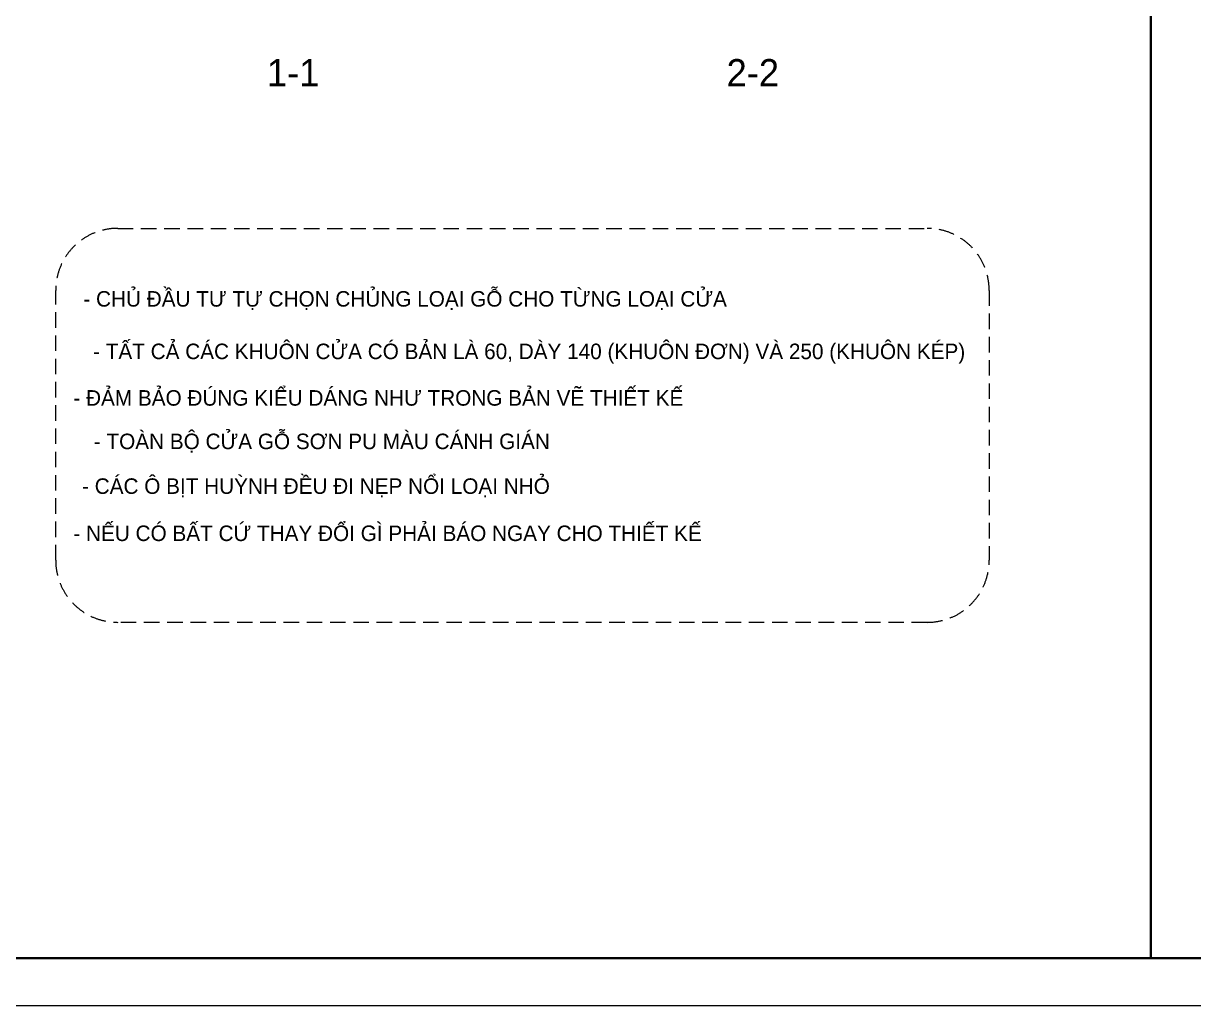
# Model space of a CAD drawing. Header units: millimetres. Extents: x -529782 to -142003, y -492574 to -273331.
# Drawn here: x -205394 to -201621, y -429971 to -426805 of the extents above; entities that cross this region are included whole.
import ezdxf
from ezdxf.enums import TextEntityAlignment as Align

# ---------------------------------------------------------------- set-up
doc = ezdxf.new("R2010")
doc.units = ezdxf.units.MM
doc.header["$LTSCALE"] = 500
doc.header["$MEASUREMENT"] = 0
doc.linetypes.add('HIDDEN', pattern=[0.375, 0.25, -0.125])
for name, color, linetype, lineweight in [('1.cat 30', 30, 'CONTINUOUS', 35), ('2.thay 145', 145, 'CONTINUOUS', 18), ('3.manh 08', 8, 'CONTINUOUS', 9), ('6.khuat 75', 75, 'HIDDEN', 18), ('9.text \xad white', 7, 'CONTINUOUS', 15)]:
    doc.layers.add(name, color=color, linetype=linetype, lineweight=lineweight)
doc.styles.add('CA.JSC1', font='')
doc.styles.get('CA.JSC1').set_extended_font_data('.VnAvantH')

# ---------------------------------------------------------------- blocks, each defined once
blk = doc.blocks.new('khung co loan')
at = {"layer": '1.cat 30'}
blk.add_lwpolyline([(1158.3, -14553.5), (1158.3, -303.5), (20658.3, -303.5), (20658.3, -14553.5)], close=True, dxfattribs=at)
blk.add_lwpolyline([(18298.1, -303.5), (18298.1, -14553.5)], dxfattribs=at)
at = {"layer": '3.manh 08'}
blk.add_lwpolyline([(0, -14850), (21000, -14850), (21000, 0), (0, 0)], close=True, dxfattribs=at)

msp = doc.modelspace()

# ---------------------------------------------------------------- linework, layer by layer
at = {"layer": '6.khuat 75', "ltscale": 0.4}
msp.add_lwpolyline([(-205290, -427665.5, -0.414214), (-205090, -427465.5), (-202480.4, -427465.5, -0.414214), (-202280.4, -427665.5), (-202280.4, -428535.8, -0.414214), (-202480.4, -428735.8), (-205090, -428735.8, -0.414214), (-205290, -428535.8)], format="xyb", close=True, dxfattribs=at)

# ---------------------------------------------------------------- block references
at = {"layer": '2.thay 145', "xscale": 0.5174686212558299, "yscale": 0.5174686212558299, "zscale": 0.5174686212558299}
msp.add_blockref('khung co loan', (-211227.5, -422287.1), dxfattribs=at)

# ---------------------------------------------------------------- texts
at = {"layer": '9.text \xad white', "style": 'CA.JSC1'}
for s, p in [('2-2', (-203127, -427007.3)), ('1-1', (-204609.1, -427007.3))]:
    msp.add_text(s, height=87.5, dxfattribs=at).set_placement(p)
for s, p in [('- chñ ®Çu t\xad tù chän chñng lo¹i gç cho tõng lo¹i cöa', (-203126.1, -427717.9)), ('- tÊt c¶ c¸c khu«n cöa cã b¶n lµ 60, dµy 140 (khu«n ®¬n) vµ 250 (khu«n kÐp)', (-202357.7, -427887.2)), ('- ®¶m b¶o ®óng kiÓu d¸ng nh\xad trong b¶n vÏ thiÕt kÕ', (-203266.4, -428037.2)), ('- toµn bé cöa gç s¬n pu mµu c¸nh gi¸n', (-203696.8, -428177.4)), ('- c¸c « bÞt huúnh ®Òu ®i nÑp næi lo¹i nhá', (-203696.8, -428321.6)), ('- nÕu cã bÊt cø thay ®æi g× ph¶i b¸o ngay cho thiÕt kÕ', (-203207, -428473.7))]:
    msp.add_text(s, height=50, dxfattribs=at).set_placement(p, align=Align.RIGHT)

doc.saveas('drawing.dxf')
